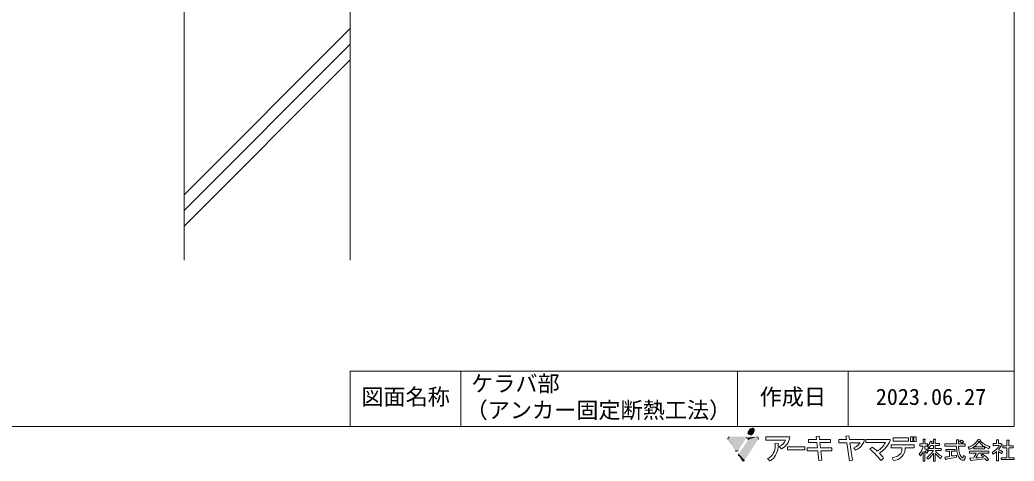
# Model space of a CAD drawing. Units: millimetres on the paper. Extents: x -135 to 135, y -91 to 96.
# Drawn here: x -44.7 to 135, y -90.6 to -10.9 of the extents above; entities that cross this region are included whole.
import ezdxf
from ezdxf.enums import TextEntityAlignment as Align

# ---------------------------------------------------------------- set-up
doc = ezdxf.new("R2010")
doc.units = ezdxf.units.MM
for name, color, linetype, lineweight in [('0-0', 7, 'Continuous', 18), ('1-A_元図__躯体', 7, 'Continuous', 18), ('E-0', 7, 'Continuous', 18)]:
    doc.layers.add(name, color=color, linetype=linetype, lineweight=lineweight)
doc.layers.add('E-E', color=7, linetype='Continuous')
doc.styles.add('ＭＳ ゴシック', font='')
doc.styles.get('ＭＳ ゴシック').set_extended_font_data('MS Gothic')

msp = doc.modelspace()

# ---------------------------------------------------------------- linework, layer by layer
at = {"layer": '0-0'}
for p, q in [((15, -84.325), (15, -74.325)), ((35, -84.325), (35, -74.325)), ((85, -84.325), (85, -74.325)), ((105, -84.325), (105, -74.325)), ((99.787, -86.075), (99.231, -86.14)), ((99.231, -86.14), (99.285, -86.67)), ((99.849, -86.67), (99.787, -86.075)), ((105.139, -86.032), (104.583, -86.097)), ((104.583, -86.097), (104.674, -86.704)), ((105.241, -86.704), (105.139, -86.032)), ((90.113, -86.798), (93.651, -86.798)), ((91.771, -87.423), (92.37, -87.381)), ((92.932, -88.384), (92.549, -87.938)), ((97.803, -86.67), (97.803, -87.235)), ((99.285, -86.67), (97.803, -86.67)), ((97.803, -87.235), (99.343, -87.235)), ((99.343, -87.235), (99.438, -88.174)), ((101.838, -86.67), (99.849, -86.67)), ((99.907, -87.235), (101.835, -87.235)), ((100.004, -88.174), (99.907, -87.235)), ((101.835, -87.235), (101.838, -86.67)), ((103.322, -86.704), (103.322, -87.269)), ((104.674, -86.704), (103.322, -86.704)), ((103.322, -87.269), (104.759, -87.269)), ((104.759, -87.269), (105.247, -90.529)), ((107.975, -86.704), (105.241, -86.704)), ((105.808, -90.447), (105.327, -87.269)), ((105.327, -87.269), (107.167, -87.269)), ((108.222, -87.251), (111.727, -87.251)), ((118.547, -87.866), (117.987, -87.866)), ((118.887, -87.866), (119.37, -87.866)), ((120.402, -87.778), (120.402, -88.305)), ((120.731, -87.383), (121.521, -87.383)), ((120.731, -87.778), (120.731, -88.305)), ((120.731, -87.778), (121.521, -87.778)), ((121.521, -87.383), (121.521, -87.778)), ((124.584, -87.866), (122.476, -87.866)), ((124.946, -87.866), (126.142, -87.866)), ((127.745, -88.042), (127.745, -88.349)), ((132.322, -87.778), (131.202, -87.778)), ((132.223, -86.725), (131.839, -86.725)), ((134.056, -87.822), (134.846, -87.822)), ((134.846, -87.822), (134.846, -88.218)), ((97.589, -88.174), (97.589, -88.739)), ((99.438, -88.174), (97.589, -88.174)), ((97.589, -88.739), (99.496, -88.739)), ((99.496, -88.739), (99.676, -90.512)), ((102.033, -88.174), (100.004, -88.174)), ((100.063, -88.739), (102.031, -88.739)), ((100.238, -90.43), (100.063, -88.739)), ((102.031, -88.739), (102.033, -88.174)), ((106.32, -88.641), (106.047, -88.211)), ((108.936, -88.466), (109.345, -88.068)), ((112.787, -88.193), (114.7, -88.193)), ((115.313, -88.193), (116.935, -88.193)), ((118.569, -88.876), (118.569, -90.588)), ((120.38, -88.7), (119.392, -88.7)), ((120.402, -89.227), (120.402, -90.588)), ((120.764, -88.7), (121.807, -88.7)), ((124.331, -88.481), (122.652, -88.481)), ((122.652, -88.481), (122.652, -88.788)), ((123.333, -88.788), (122.652, -88.788)), ((123.662, -88.802), (124.331, -88.802)), ((124.331, -88.481), (124.331, -88.802)), ((130.434, -88.788), (126.933, -88.788)), ((126.933, -88.788), (126.933, -89.183)), ((128.162, -89.183), (126.933, -89.183)), ((128.557, -89.183), (130.434, -89.183)), ((130.434, -88.788), (130.434, -89.183)), ((131.839, -88.876), (131.839, -90.544)), ((133.672, -88.218), (132.937, -88.218)), ((133.672, -88.218), (133.672, -89.974)), ((134.056, -88.218), (134.056, -89.974)), ((134.056, -88.218), (134.846, -88.218)), ((90.815, -90.544), (90.433, -90.145)), ((99.676, -90.512), (100.238, -90.43)), ((105.247, -90.529), (105.808, -90.447)), ((111.418, -90.047), (110.885, -90.466)), ((113.198, -90.507), (112.968, -90.004)), ((132.662, -89.974), (132.662, -90.325)), ((133.672, -89.974), (132.662, -89.974)), ((135, -90.325), (132.662, -90.325)), ((134.056, -89.974), (135, -89.974)), ((135, -89.974), (135, -90.325))]:
    msp.add_line(p, q, dxfattribs=at)
for points in [[(-135, 95.675), (135, 95.675), (135, -84.325), (-135, -84.325)], [(135, -74.325), (40.118, -74.325), (15, -74.325)], [(94.447, -86.238), (90.113, -86.238), (90.113, -86.798)], [(112.613, -86.686), (108.222, -86.686), (108.222, -87.251)], [(116.935, -88.193), (116.938, -87.628), (112.787, -87.628), (112.787, -88.193)], [(113.122, -86.396), (113.122, -86.961), (115.909, -86.961)], [(115.909, -86.961), (115.912, -86.396), (113.122, -86.396)], [(118.547, -87.866), (118.525, -87.954), (118.525, -87.998), (118.492, -88.13), (118.47, -88.174), (118.437, -88.305), (118.415, -88.349), (118.404, -88.393), (118.382, -88.437), (118.371, -88.481), (118.327, -88.569), (118.316, -88.613), (118.251, -88.744), (118.218, -88.788), (118.174, -88.876), (118.141, -88.92), (118.119, -88.964), (117.987, -89.14), (117.943, -89.183), (117.91, -89.227), (117.866, -89.271), (117.866, -89.315), (117.888, -89.359), (117.921, -89.403), (117.943, -89.447), (117.976, -89.491), (117.998, -89.535), (118.031, -89.579), (118.053, -89.622)], [(118.569, -87.471), (117.987, -87.471), (117.987, -87.866)], [(118.876, -86.637), (118.569, -86.637), (118.569, -87.471)], [(118.876, -86.637), (118.942, -86.681), (118.898, -86.725), (118.887, -86.769), (118.887, -87.471)], [(118.887, -87.471), (119.37, -87.471), (119.37, -87.866)], [(118.887, -87.866), (118.887, -88.349), (119.019, -88.437), (119.184, -88.569), (119.403, -88.788), (119.469, -88.876), (119.304, -89.096), (119.26, -89.14), (119.227, -89.183)], [(119.875, -86.988), (119.853, -86.988), (119.842, -87.032), (119.82, -87.076), (119.798, -87.164), (119.776, -87.208), (119.765, -87.252), (119.743, -87.296), (119.732, -87.339), (119.688, -87.427), (119.678, -87.471), (119.612, -87.603), (119.579, -87.647), (119.535, -87.735), (119.403, -87.91), (119.359, -87.954), (119.491, -88.086), (119.524, -88.13), (119.612, -88.218)], [(120.402, -87.778), (119.908, -87.778), (119.842, -87.91), (119.809, -87.954), (119.765, -88.042), (119.634, -88.218), (119.612, -88.218)], [(119.875, -86.988), (120.051, -87.032), (120.204, -87.076), (120.204, -87.12), (120.138, -87.164), (120.128, -87.208), (120.106, -87.252), (120.084, -87.339), (120.062, -87.383)], [(120.72, -86.637), (120.402, -86.637), (120.402, -87.383), (120.062, -87.383)], [(120.72, -86.637), (120.775, -86.681), (120.731, -86.725), (120.731, -87.383)], [(124.573, -87.471), (122.476, -87.471), (122.476, -87.866)], [(124.99, -86.725), (124.573, -86.725), (124.573, -87.471)], [(124.584, -87.866), (124.584, -87.91), (124.595, -87.954), (124.595, -88.174), (124.606, -88.218), (124.606, -88.349), (124.617, -88.393), (124.617, -88.481), (124.628, -88.525), (124.628, -88.569), (124.639, -88.613), (124.639, -88.657), (124.65, -88.7), (124.65, -88.744), (124.672, -88.832), (124.672, -88.876), (124.705, -89.008), (124.705, -89.052), (124.759, -89.271), (124.781, -89.315), (124.814, -89.447), (124.836, -89.491), (124.847, -89.535), (124.913, -89.666), (124.924, -89.71), (124.946, -89.754), (124.979, -89.798), (125.023, -89.886), (125.056, -89.93), (125.078, -89.974), (125.209, -90.149), (125.297, -90.237), (125.352, -90.281), (125.484, -90.369), (125.594, -90.413)], [(124.99, -86.725), (125.012, -86.769), (124.946, -86.857), (124.946, -87.471)], [(124.946, -87.471), (126.142, -87.471), (126.142, -87.866)], [(124.946, -87.866), (124.946, -87.954), (124.957, -87.998), (124.957, -88.086), (124.968, -88.13), (124.968, -88.218), (124.979, -88.261), (124.979, -88.305), (124.99, -88.349), (124.99, -88.437), (125.001, -88.481), (125.001, -88.525), (125.023, -88.613), (125.023, -88.657), (125.034, -88.7), (125.034, -88.744), (125.067, -88.876), (125.067, -88.92), (125.133, -89.183), (125.155, -89.227), (125.176, -89.315), (125.198, -89.359), (125.209, -89.403), (125.341, -89.666), (125.374, -89.71), (125.396, -89.754), (125.429, -89.798), (125.473, -89.842), (125.506, -89.886), (125.561, -89.93), (125.637, -89.974)], [(125.451, -86.813), (125.407, -86.813), (125.352, -86.857), (125.308, -86.9), (125.198, -86.988), (125.155, -87.032), (125.198, -87.076), (125.275, -87.12), (125.341, -87.164), (125.561, -87.339)], [(125.451, -86.813), (125.605, -86.9), (125.659, -86.944), (125.725, -86.988), (125.78, -87.032), (125.824, -87.076), (125.857, -87.12), (125.747, -87.208), (125.703, -87.252), (125.594, -87.339), (125.561, -87.339)], [(128.557, -86.681), (128.491, -86.681), (128.447, -86.769), (128.414, -86.813), (128.392, -86.857), (128.327, -86.944), (128.305, -86.988), (128.206, -87.12), (128.162, -87.164), (128.096, -87.252), (127.92, -87.427), (127.866, -87.471), (127.822, -87.515), (127.712, -87.603), (127.514, -87.735), (127.361, -87.822), (127.185, -87.91), (126.966, -87.998), (126.834, -88.042), (126.724, -88.086), (126.735, -88.13), (126.757, -88.174), (126.768, -88.218), (126.79, -88.261), (126.801, -88.305), (126.823, -88.349), (126.834, -88.393), (126.856, -88.437)], [(127.745, -88.042), (127.712, -88.042), (127.514, -88.174), (127.284, -88.305), (127.086, -88.393), (126.977, -88.437), (126.856, -88.437)], [(129.732, -88.042), (129.666, -88.042), (129.666, -88.349), (127.745, -88.349)], [(128.678, -87.032), (128.7, -87.076), (128.733, -87.12), (128.755, -87.164), (128.985, -87.471), (129.205, -87.691), (129.369, -87.822), (129.567, -87.954), (129.644, -87.998), (127.778, -87.998)], [(128.678, -87.032), (128.645, -87.032), (128.612, -87.076), (128.59, -87.12), (128.557, -87.164), (128.535, -87.208), (128.338, -87.471), (128.294, -87.515), (128.261, -87.559), (127.997, -87.822), (127.778, -87.998)], [(128.557, -86.681), (128.864, -86.725), (128.908, -86.769), (128.864, -86.813), (128.875, -86.857), (129.007, -87.032), (129.095, -87.12), (129.128, -87.164), (129.172, -87.208), (129.227, -87.252), (129.271, -87.296), (129.435, -87.427), (129.633, -87.559), (129.786, -87.647), (129.962, -87.735), (130.182, -87.822), (130.302, -87.866), (130.445, -87.91), (130.599, -87.954), (130.588, -87.998), (130.544, -88.086), (130.533, -88.13), (130.489, -88.218), (130.478, -88.261), (130.434, -88.349), (130.412, -88.349)], [(129.732, -88.042), (129.885, -88.13), (130.061, -88.218), (130.28, -88.305), (130.412, -88.349)], [(132.322, -87.778), (132.3, -87.822), (132.267, -87.866), (132.245, -87.91), (132.179, -87.998), (132.157, -88.042), (132.091, -88.13), (132.047, -88.174), (131.982, -88.261), (131.938, -88.305), (131.905, -88.349), (131.729, -88.525), (131.674, -88.569), (131.63, -88.613), (131.521, -88.7), (131.455, -88.744), (131.4, -88.788), (131.202, -88.92), (131.125, -88.964), (131.06, -89.008), (131.104, -89.096), (131.114, -89.14), (131.202, -89.315)], [(131.839, -86.725), (131.839, -87.427), (131.202, -87.427), (131.202, -87.778)], [(132.223, -86.725), (132.179, -86.769), (132.168, -86.813), (132.168, -87.383), (132.19, -87.427)], [(132.618, -87.383), (132.838, -87.603), (132.794, -87.647), (132.728, -87.691), (132.662, -87.822), (132.629, -87.866), (132.585, -87.954), (132.552, -87.998), (132.53, -88.042), (132.432, -88.174), (132.41, -88.218), (132.245, -88.437), (132.201, -88.481), (132.168, -88.525), (132.256, -88.569), (132.377, -88.613), (132.574, -88.7), (132.662, -88.744), (132.816, -88.832), (132.882, -88.876), (132.904, -88.92), (132.75, -89.227), (132.706, -89.227)], [(132.618, -87.383), (132.585, -87.383), (132.563, -87.427), (132.19, -87.427)], [(133.672, -87.822), (132.937, -87.822), (132.937, -88.218)], [(134.1, -86.813), (133.672, -86.813), (133.672, -87.822)], [(134.1, -86.813), (134.122, -86.857), (134.078, -86.9), (134.056, -86.944), (134.056, -87.822)], [(118.569, -88.876), (118.536, -88.876), (118.492, -88.964), (118.481, -89.008), (118.415, -89.14), (118.382, -89.183), (118.338, -89.271), (118.273, -89.359), (118.251, -89.403), (118.152, -89.535), (118.108, -89.579), (118.075, -89.622), (118.053, -89.622)], [(118.942, -88.788), (118.887, -88.788), (118.887, -90.588), (118.569, -90.588)], [(118.942, -88.788), (118.986, -88.832), (119.118, -89.008), (119.14, -89.052), (119.173, -89.096), (119.195, -89.14), (119.227, -89.183)], [(120.38, -88.7), (120.358, -88.744), (120.325, -88.788), (120.303, -88.832), (120.204, -88.964), (120.182, -89.008), (120.149, -89.052), (120.106, -89.096), (120.007, -89.227), (119.919, -89.315), (119.886, -89.359), (119.71, -89.535), (119.656, -89.579), (119.612, -89.622), (119.557, -89.666), (119.513, -89.71), (119.458, -89.754), (119.392, -89.798), (119.227, -89.93), (119.293, -90.061), (119.326, -90.105), (119.392, -90.237)], [(120.402, -88.305), (119.392, -88.305), (119.392, -88.7)], [(120.402, -89.227), (120.38, -89.227), (120.347, -89.271), (120.325, -89.315), (120.292, -89.359), (120.27, -89.403), (120.106, -89.622), (120.062, -89.666), (120.029, -89.71), (119.765, -89.974), (119.491, -90.193), (119.425, -90.237), (119.392, -90.237)], [(120.775, -89.227), (120.731, -89.227), (120.731, -90.588), (120.402, -90.588)], [(120.731, -88.305), (121.807, -88.305), (121.807, -88.7)], [(120.764, -88.7), (120.786, -88.744), (120.984, -89.008), (121.028, -89.052), (121.06, -89.096), (121.148, -89.183), (121.203, -89.227), (121.247, -89.271), (121.521, -89.491), (121.851, -89.71), (121.928, -89.754), (121.884, -89.842), (121.851, -89.886), (121.741, -90.105), (121.686, -90.105)], [(120.775, -89.227), (120.874, -89.359), (120.918, -89.403), (120.951, -89.447), (120.995, -89.491), (121.028, -89.535), (121.203, -89.71), (121.258, -89.754), (121.302, -89.798), (121.412, -89.886), (121.456, -89.93), (121.51, -89.974), (121.576, -90.018), (121.686, -90.105)], [(123.333, -88.788), (123.333, -89.754), (123.069, -89.798), (122.696, -89.842), (122.498, -89.886), (122.542, -90.061), (122.542, -90.105), (122.586, -90.281), (122.619, -90.325)], [(124.573, -89.579), (124.584, -89.622), (124.584, -89.666), (124.606, -89.754), (124.606, -89.798), (124.617, -89.842), (124.54, -89.886), (124.123, -89.974), (123.684, -90.061), (123.223, -90.149), (122.981, -90.193), (122.729, -90.237), (122.674, -90.281), (122.652, -90.325), (122.619, -90.325)], [(123.662, -88.788), (123.662, -88.802), (123.662, -89.666)], [(124.573, -89.579), (124.452, -89.579), (124.211, -89.622), (123.947, -89.666), (123.662, -89.666)], [(125.89, -89.622), (125.978, -89.666), (126.175, -89.754), (126.175, -89.798), (126.153, -89.886), (126.153, -89.93), (126.131, -90.018), (126.131, -90.061), (126.109, -90.149), (126.109, -90.193), (126.098, -90.237), (126.055, -90.325), (126.022, -90.369), (125.967, -90.413), (125.594, -90.413)], [(125.89, -89.622), (125.813, -89.622), (125.813, -89.71), (125.802, -89.754), (125.802, -89.798), (125.791, -89.842), (125.791, -89.886), (125.769, -89.93), (125.736, -89.974), (125.637, -89.974)], [(128.162, -89.183), (128.129, -89.227), (128.041, -89.403), (128.008, -89.447), (127.92, -89.622), (127.888, -89.666), (127.8, -89.842), (127.767, -89.886), (127.701, -90.018), (127.075, -90.061), (126.998, -90.105), (127.009, -90.149), (127.031, -90.193), (127.097, -90.457), (127.13, -90.501)], [(128.557, -89.183), (128.513, -89.271), (128.48, -89.315), (128.458, -89.359), (128.425, -89.403), (128.381, -89.491), (128.349, -89.535), (128.327, -89.579), (128.294, -89.622), (128.25, -89.71), (128.217, -89.754), (128.195, -89.798), (128.162, -89.842), (128.118, -89.93), (128.085, -89.974)], [(129.314, -89.315), (129.271, -89.315), (129.007, -89.491), (129.051, -89.535), (129.38, -89.798), (129.424, -89.842), (129.479, -89.886), (129.238, -89.93), (128.645, -89.974), (128.085, -89.974)], [(129.314, -89.315), (129.424, -89.403), (129.49, -89.447), (129.71, -89.622), (129.753, -89.666), (129.863, -89.754), (129.907, -89.798), (129.962, -89.842), (130.05, -89.93), (130.105, -89.974), (130.236, -90.105), (130.269, -90.149), (130.313, -90.193), (130.379, -90.281), (130.401, -90.325), (130.324, -90.369), (130.193, -90.457), (130.116, -90.501), (130.05, -90.501)], [(131.839, -88.876), (131.817, -88.876), (131.773, -88.92), (131.554, -89.096), (131.488, -89.14), (131.433, -89.183), (131.301, -89.271), (131.224, -89.315), (131.202, -89.315)], [(132.19, -88.876), (132.168, -88.876), (132.168, -90.544), (131.839, -90.544)], [(132.19, -88.876), (132.267, -88.92), (132.53, -89.096), (132.64, -89.183), (132.706, -89.227)], [(129.764, -90.193), (129.589, -90.193), (129.194, -90.237), (128.788, -90.281), (127.602, -90.413), (127.24, -90.457), (127.174, -90.501), (127.13, -90.501)], [(129.764, -90.193), (129.808, -90.237), (129.863, -90.281), (129.896, -90.325), (129.94, -90.369), (129.973, -90.413), (130.017, -90.457), (130.05, -90.501)]]:
    msp.add_lwpolyline(points, dxfattribs=at)
for points in [[(116.269, -86.196), (116.269, -87.027), (116.689, -87.027), (116.689, -86.196)], [(116.854, -86.196), (116.854, -87.027), (117.274, -87.027), (117.274, -86.196)], [(97.191, -88.557), (97.193, -87.992), (94.061, -87.992), (94.061, -88.557)]]:
    msp.add_lwpolyline(points, close=True, dxfattribs=at)
at = {"layer": '0-0', "color": 1}
for centre, radius, start, end in [((83.568, -86.5), 0.31, 90.45876, 179.63328), ((87.502, -84.708), 1.149, 235.98198, 270.10504), ((88.676, -86.017), 1.851, 148.32963, 168.90069), ((87.865, -85.559), 0.921, 100.87297, 146.1127), ((87.137, -85.177), 0.774, 298.37509, 328.00274), ((87.739, -84.957), 0.306, 53.85638, 99.09611), ((86.217, -84.618), 1.85, 328.40629, 348.97735), ((87.55, -85.024), 0.486, 6.2153, 40.33836), ((88.476, -86.502), 0.312, 0.86043, 90.03494), ((83.572, -86.493), 0.314, 180.97064, 208.34173), ((86.692, -86.873), 0.469, 66.57073, 102.93184), ((86.707, -86.609), 0.239, 1.04177, 44.07364), ((86.728, -86.613), 0.217, 328.13847, 2.26153), ((88.528, -86.511), 0.26, 324.36079, 2.95297), ((84.864, -88.486), 0.31, 224.27818, 269.51791), ((84.859, -88.485), 0.311, 270.55187, 326.69684), ((85.486, -89.467), 0.293, 143.88087, 180.24198), ((85.502, -89.468), 0.309, 180.02286, 214.14593), ((86.029, -90.281), 0.311, 226.60653, 269.6384), ((86.027, -90.283), 0.308, 270.11356, 328.41042)]:
    msp.add_arc(centre, radius, start, end, dxfattribs=at)
at = {"layer": '0-0'}
for centre, radius, start, end in [((91.824, -85.994), 2.635, 294.8858, 354.69747), ((88.248, -87.562), 4.127, 321.70219, 2.51808), ((87.92, -87.898), 3.881, 355.59126, 7.04088), ((91.903, -86.212), 1.843, 290.51409, 341.45837), ((104.806, -85.617), 2.876, 295.56538, 324.94095), ((104.909, -85.702), 3.26, 295.64126, 325.26891), ((104.741, -85.755), 3.37, 327.63749, 343.65418), ((108.582, -85.662), 3.524, 298.08031, 333.1921), ((107.056, -84.276), 6.144, 318.37205, 332.10657), ((111.108, -86.522), 1.514, 335.50113, 353.79682), ((89.438, -88.007), 2.358, 294.95827, 355.39657), ((103.133, -96.128), 9.611, 45.98543, 52.85886), ((103.434, -96.52), 10.314, 48.70056, 55.02812), ((99.938, -98.773), 13.741, 37.19387, 44.0673), ((107, -83.762), 6.536, 304.1408, 315.32696), ((103.277, -96.26), 10.242, 37.35157, 43.80171), ((112.644, -87.523), 2.502, 277.43741, 318.2533), ((113.035, -88.234), 2.278, 274.09817, 1.03795), ((113.136, -88.412), 1.58, 330.51445, 7.9511), ((89.831, -88.246), 2.5, 293.16671, 311.4624)]:
    msp.add_arc(centre, radius, start, end, dxfattribs=at)
at = {"layer": '0-0', "color": 5}
for points in [[(88.475, -86.19), (83.259, -86.498), (86.737, -86.381)], [(88.475, -86.19), (83.566, -86.19), (83.259, -86.498)], [(88.475, -86.19), (86.913, -86.728), (85.249, -89.295)], [(85.249, -89.295), (88.788, -86.497), (88.475, -86.19)], [(88.475, -86.19), (86.737, -86.381), (86.878, -86.443)], [(88.475, -86.19), (86.878, -86.443), (86.943, -86.51)], [(88.475, -86.19), (86.948, -86.671), (86.913, -86.728)], [(88.475, -86.19), (86.943, -86.51), (86.948, -86.671)], [(83.259, -86.498), (86.587, -86.416), (86.737, -86.381)], [(83.259, -86.498), (85.119, -88.656), (86.587, -86.416)], [(83.259, -86.498), (84.862, -88.796), (85.119, -88.656)], [(83.259, -86.498), (84.643, -88.702), (84.862, -88.796)], [(83.259, -86.498), (83.296, -86.641), (84.643, -88.702)], [(85.249, -89.295), (88.739, -86.662), (88.788, -86.497)], [(85.249, -89.295), (86.289, -90.444), (88.739, -86.662)], [(85.249, -89.295), (85.193, -89.469), (85.246, -89.642)], [(85.249, -89.295), (85.246, -89.642), (85.816, -90.506)], [(85.249, -89.295), (86.027, -90.591), (86.289, -90.444)], [(85.249, -89.295), (85.816, -90.506), (86.027, -90.591)]]:
    msp.add_solid(points, dxfattribs=at)
at = {"layer": '0-0'}
for points in [[(87.1, -85.045), (86.859, -85.661), (88.033, -84.971), (87.793, -85.587)], [(86.859, -85.661), (87.504, -85.858), (87.793, -85.587)], [(87.691, -84.654), (87.1, -85.045), (87.92, -84.71), (88.033, -84.971)]]:
    msp.add_solid(points, dxfattribs=at)
at = {"layer": '1-A_元図__躯体'}
for p, q in [((-15, -9.325), (-15, -54.325)), ((15, -9.325), (15, -54.325)), ((15, -12.469), (-15, -42.469)), ((15, -15.298), (-15, -45.298)), ((15, -18.126), (-15, -48.126))]:
    msp.add_line(p, q, dxfattribs=at)

# ---------------------------------------------------------------- texts
at = {"layer": 'E-0', "style": 'ＭＳ ゴシック'}
for s, p in [('ケラバ部', (36.847, -78.933)), ('（アンカー固定断熱工法）', (35.851, -83.722))]:
    msp.add_text(s, height=2.933, dxfattribs=at).set_placement(p, align=Align.BOTTOM_LEFT)
at = {"layer": 'E-E', "style": 'ＭＳ ゴシック'}
for s, p in [('図面名称', (17, -81.325)), ('作成日', (89, -81.325)), ('2023.06.27', (110, -81.325))]:
    msp.add_text(s, height=2.933, dxfattribs=at).set_placement(p, align=Align.BOTTOM_LEFT)

doc.saveas('drawing.dxf')
